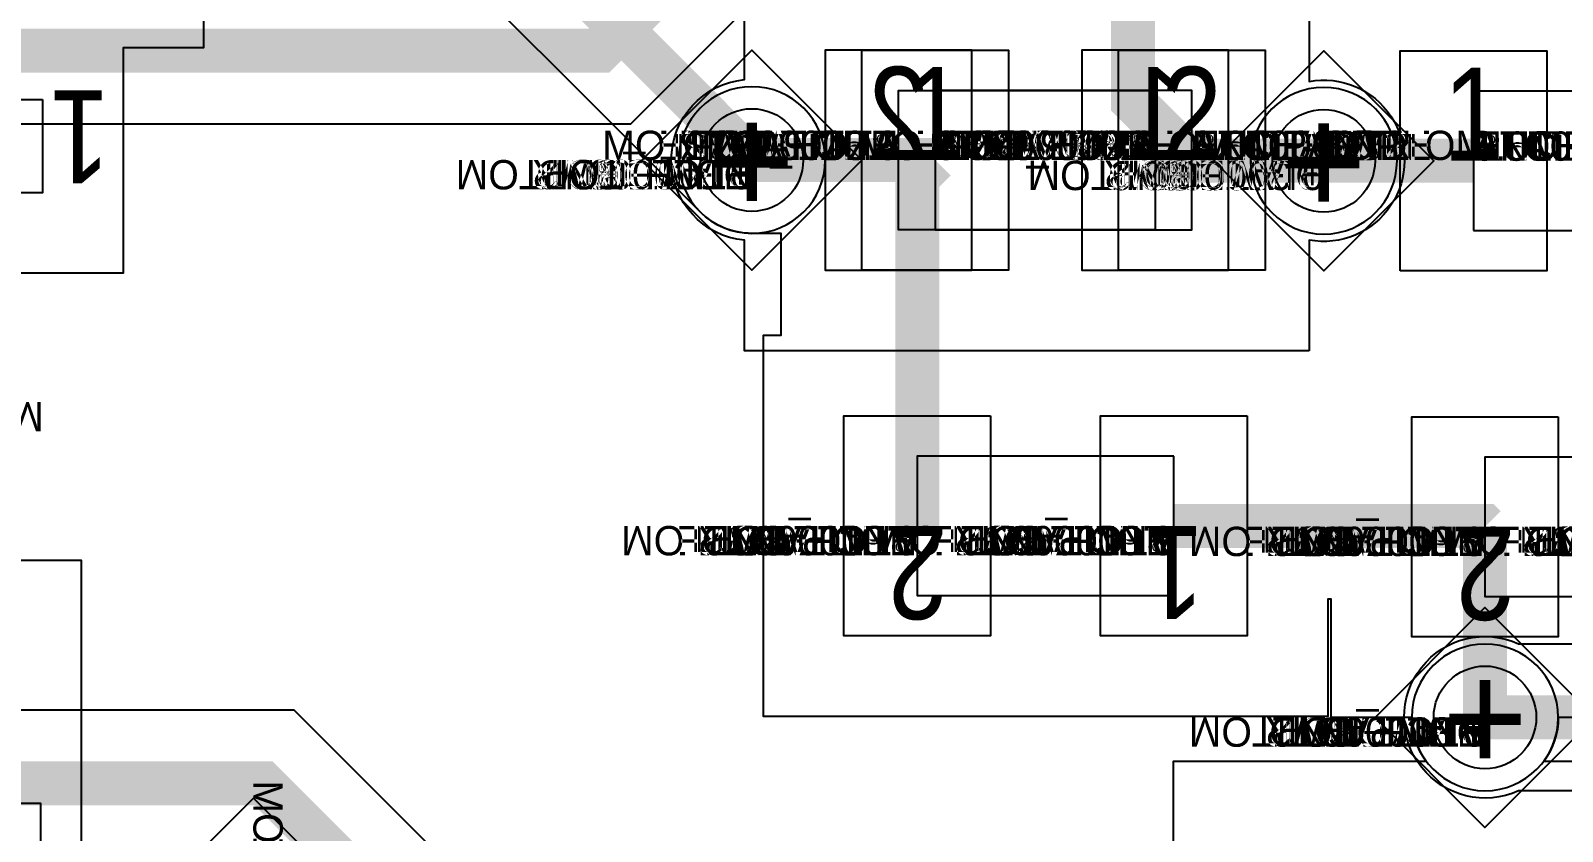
# Model space of a CAD drawing. Extents: x 0 to 323, y 0 to 320.
# Drawn here: x 110.34 to 120.79, y 170.53 to 175.99 of the extents above; entities that cross this region are included whole.
import ezdxf
from ezdxf.enums import TextEntityAlignment as Align

# ---------------------------------------------------------------- set-up
doc = ezdxf.new("R2010")
doc.units = 0
doc.header["$MEASUREMENT"] = 0
doc.layers.get('0').update_dxf_attribs({"linetype": 'CONTINUOUS'})
for name, color, linetype in [('CDN_FIGURES', 7, 'CONTINUOUS'), ('ETCH_BOTTOM', 7, 'CONTINUOUS'), ('ETCH_GND', 3, 'CONTINUOUS'), ('ETCH_INT1', 4, 'CONTINUOUS'), ('ETCH_INT2', 5, 'CONTINUOUS'), ('ETCH_PWR', 6, 'CONTINUOUS'), ('ETCH_TOP', 2, 'CONTINUOUS'), ('MANUFACTURING_NCLEGEND-1-6', 8, 'CONTINUOUS'), ('PACKAGE_GEOMETRY_ASSEMBLY_TOP', 11, 'CONTINUOUS'), ('PACKAGE_GEOMETRY_PIN_NUMBER', 9, 'CONTINUOUS')]:
    doc.layers.add(name, color=color, linetype=linetype)

# ---------------------------------------------------------------- blocks, each defined once
blk = doc.blocks.new('FIGURE_DIAMOND')
at = {"layer": 'CDN_FIGURES'}
blk.add_lwpolyline([(-0.5, 0), (0, 0.5), (0.5, 0), (0, -0.5)], close=True, dxfattribs=at)
blk = doc.blocks.new('PAD_INFO')
for tag in ['SHAPE_TYPE', 'PAD_HEIGHT', 'PAD_LAYER', 'PAD_TYPE', 'PAD_WIDTH']:
    blk.add_attdef(tag, (0, 0), '', height=0.2)
at = {"flags": 2}
blk.add_attdef('CDN_TYPE', (0, 0), '', height=0.2, dxfattribs=at)
blk = doc.blocks.new('DRILL_INFO')
at = {"flags": 2}
blk.add_attdef('CDN_TYPE', (0, 0), '', height=0.2, dxfattribs=at)
for tag in ['FSHAPE', 'FCHAR', 'DRILL_HEIGHT', 'DIAMETER', 'PLATED', 'DRILL_WIDTH']:
    blk.add_attdef(tag, (0, 0), '', height=0.2)
blk = doc.blocks.new('VIA0700X0300')
at = {"layer": 'ETCH_BOTTOM'}
blk.add_circle((0, 0), 0.35, dxfattribs=at)
at = {"layer": 'ETCH_GND'}
blk.add_circle((0, 0), 0.35, dxfattribs=at)
at = {"layer": 'ETCH_INT1'}
blk.add_circle((0, 0), 0.35, dxfattribs=at)
at = {"layer": 'ETCH_INT2'}
blk.add_circle((0, 0), 0.35, dxfattribs=at)
at = {"layer": 'ETCH_PWR'}
blk.add_circle((0, 0), 0.35, dxfattribs=at)
at = {"layer": 'ETCH_TOP'}
blk.add_circle((0, 0), 0.35, dxfattribs=at)
ref = blk.add_blockref('PAD_INFO', (0, 0))
ref.add_attrib('PAD_LAYER', 'ETCH_TOP', (0, 0), dxfattribs={"height": 0.2})
ref.add_attrib('SHAPE_TYPE', 'NULL', (0, 0), dxfattribs={"height": 0.2})
ref.add_attrib('PAD_TYPE', 'ANTIPAD', (0, 0), dxfattribs={"height": 0.2})
ref.add_attrib('PAD_WIDTH', '0.000000', (0, 0), dxfattribs={"height": 0.2})
ref.add_attrib('PAD_HEIGHT', '0.000000', (0, 0), dxfattribs={"height": 0.2})
ref = blk.add_blockref('PAD_INFO', (0, 0))
ref.add_attrib('PAD_LAYER', 'ETCH_GND', (0, 0), dxfattribs={"height": 0.2})
ref.add_attrib('SHAPE_TYPE', 'NULL', (0, 0), dxfattribs={"height": 0.2})
ref.add_attrib('PAD_TYPE', 'ANTIPAD', (0, 0), dxfattribs={"height": 0.2})
ref.add_attrib('PAD_WIDTH', '0.000000', (0, 0), dxfattribs={"height": 0.2})
ref.add_attrib('PAD_HEIGHT', '0.000000', (0, 0), dxfattribs={"height": 0.2})
ref = blk.add_blockref('PAD_INFO', (0, 0))
ref.add_attrib('PAD_LAYER', 'ETCH_INT1', (0, 0), dxfattribs={"height": 0.2})
ref.add_attrib('SHAPE_TYPE', 'NULL', (0, 0), dxfattribs={"height": 0.2})
ref.add_attrib('PAD_TYPE', 'ANTIPAD', (0, 0), dxfattribs={"height": 0.2})
ref.add_attrib('PAD_WIDTH', '0.000000', (0, 0), dxfattribs={"height": 0.2})
ref.add_attrib('PAD_HEIGHT', '0.000000', (0, 0), dxfattribs={"height": 0.2})
ref = blk.add_blockref('PAD_INFO', (0, 0))
ref.add_attrib('PAD_LAYER', 'ETCH_INT2', (0, 0), dxfattribs={"height": 0.2})
ref.add_attrib('SHAPE_TYPE', 'NULL', (0, 0), dxfattribs={"height": 0.2})
ref.add_attrib('PAD_TYPE', 'ANTIPAD', (0, 0), dxfattribs={"height": 0.2})
ref.add_attrib('PAD_WIDTH', '0.000000', (0, 0), dxfattribs={"height": 0.2})
ref.add_attrib('PAD_HEIGHT', '0.000000', (0, 0), dxfattribs={"height": 0.2})
ref = blk.add_blockref('PAD_INFO', (0, 0))
ref.add_attrib('PAD_LAYER', 'ETCH_PWR', (0, 0), dxfattribs={"height": 0.2})
ref.add_attrib('SHAPE_TYPE', 'NULL', (0, 0), dxfattribs={"height": 0.2})
ref.add_attrib('PAD_TYPE', 'ANTIPAD', (0, 0), dxfattribs={"height": 0.2})
ref.add_attrib('PAD_WIDTH', '0.000000', (0, 0), dxfattribs={"height": 0.2})
ref.add_attrib('PAD_HEIGHT', '0.000000', (0, 0), dxfattribs={"height": 0.2})
ref = blk.add_blockref('PAD_INFO', (0, 0))
ref.add_attrib('PAD_LAYER', 'ETCH_BOTTOM', (0, 0), dxfattribs={"height": 0.2})
ref.add_attrib('SHAPE_TYPE', 'NULL', (0, 0), dxfattribs={"height": 0.2})
ref.add_attrib('PAD_TYPE', 'ANTIPAD', (0, 0), dxfattribs={"height": 0.2})
ref.add_attrib('PAD_WIDTH', '0.000000', (0, 0), dxfattribs={"height": 0.2})
ref.add_attrib('PAD_HEIGHT', '0.000000', (0, 0), dxfattribs={"height": 0.2})
ref = blk.add_blockref('PAD_INFO', (0, 0))
ref.add_attrib('PAD_LAYER', 'ETCH_TOP', (0, 0), dxfattribs={"height": 0.2})
ref.add_attrib('SHAPE_TYPE', 'NULL', (0, 0), dxfattribs={"height": 0.2})
ref.add_attrib('PAD_TYPE', 'THERMAL', (0, 0), dxfattribs={"height": 0.2})
ref.add_attrib('PAD_WIDTH', '0.000000', (0, 0), dxfattribs={"height": 0.2})
ref.add_attrib('PAD_HEIGHT', '0.000000', (0, 0), dxfattribs={"height": 0.2})
ref = blk.add_blockref('PAD_INFO', (0, 0))
ref.add_attrib('PAD_LAYER', 'ETCH_GND', (0, 0), dxfattribs={"height": 0.2})
ref.add_attrib('SHAPE_TYPE', 'NULL', (0, 0), dxfattribs={"height": 0.2})
ref.add_attrib('PAD_TYPE', 'THERMAL', (0, 0), dxfattribs={"height": 0.2})
ref.add_attrib('PAD_WIDTH', '0.000000', (0, 0), dxfattribs={"height": 0.2})
ref.add_attrib('PAD_HEIGHT', '0.000000', (0, 0), dxfattribs={"height": 0.2})
ref = blk.add_blockref('PAD_INFO', (0, 0))
ref.add_attrib('PAD_LAYER', 'ETCH_INT1', (0, 0), dxfattribs={"height": 0.2})
ref.add_attrib('SHAPE_TYPE', 'NULL', (0, 0), dxfattribs={"height": 0.2})
ref.add_attrib('PAD_TYPE', 'THERMAL', (0, 0), dxfattribs={"height": 0.2})
ref.add_attrib('PAD_WIDTH', '0.000000', (0, 0), dxfattribs={"height": 0.2})
ref.add_attrib('PAD_HEIGHT', '0.000000', (0, 0), dxfattribs={"height": 0.2})
ref = blk.add_blockref('PAD_INFO', (0, 0))
ref.add_attrib('PAD_LAYER', 'ETCH_INT2', (0, 0), dxfattribs={"height": 0.2})
ref.add_attrib('SHAPE_TYPE', 'NULL', (0, 0), dxfattribs={"height": 0.2})
ref.add_attrib('PAD_TYPE', 'THERMAL', (0, 0), dxfattribs={"height": 0.2})
ref.add_attrib('PAD_WIDTH', '0.000000', (0, 0), dxfattribs={"height": 0.2})
ref.add_attrib('PAD_HEIGHT', '0.000000', (0, 0), dxfattribs={"height": 0.2})
ref = blk.add_blockref('PAD_INFO', (0, 0))
ref.add_attrib('PAD_LAYER', 'ETCH_PWR', (0, 0), dxfattribs={"height": 0.2})
ref.add_attrib('SHAPE_TYPE', 'NULL', (0, 0), dxfattribs={"height": 0.2})
ref.add_attrib('PAD_TYPE', 'THERMAL', (0, 0), dxfattribs={"height": 0.2})
ref.add_attrib('PAD_WIDTH', '0.000000', (0, 0), dxfattribs={"height": 0.2})
ref.add_attrib('PAD_HEIGHT', '0.000000', (0, 0), dxfattribs={"height": 0.2})
ref = blk.add_blockref('PAD_INFO', (0, 0))
ref.add_attrib('PAD_LAYER', 'ETCH_BOTTOM', (0, 0), dxfattribs={"height": 0.2})
ref.add_attrib('SHAPE_TYPE', 'NULL', (0, 0), dxfattribs={"height": 0.2})
ref.add_attrib('PAD_TYPE', 'THERMAL', (0, 0), dxfattribs={"height": 0.2})
ref.add_attrib('PAD_WIDTH', '0.000000', (0, 0), dxfattribs={"height": 0.2})
ref.add_attrib('PAD_HEIGHT', '0.000000', (0, 0), dxfattribs={"height": 0.2})
ref = blk.add_blockref('PAD_INFO', (0, 0))
ref.add_attrib('PAD_LAYER', 'ETCH_TOP', (0, 0), dxfattribs={"height": 0.2})
ref.add_attrib('SHAPE_TYPE', 'CIRCLE', (0, 0), dxfattribs={"height": 0.2})
ref.add_attrib('PAD_TYPE', 'REGULAR', (0, 0), dxfattribs={"height": 0.2})
ref.add_attrib('PAD_WIDTH', '0.700000', (0, 0), dxfattribs={"height": 0.2})
ref.add_attrib('PAD_HEIGHT', '0.700000', (0, 0), dxfattribs={"height": 0.2})
ref = blk.add_blockref('PAD_INFO', (0, 0))
ref.add_attrib('PAD_LAYER', 'ETCH_GND', (0, 0), dxfattribs={"height": 0.2})
ref.add_attrib('SHAPE_TYPE', 'CIRCLE', (0, 0), dxfattribs={"height": 0.2})
ref.add_attrib('PAD_TYPE', 'REGULAR', (0, 0), dxfattribs={"height": 0.2})
ref.add_attrib('PAD_WIDTH', '0.700000', (0, 0), dxfattribs={"height": 0.2})
ref.add_attrib('PAD_HEIGHT', '0.700000', (0, 0), dxfattribs={"height": 0.2})
ref = blk.add_blockref('PAD_INFO', (0, 0))
ref.add_attrib('PAD_LAYER', 'ETCH_INT1', (0, 0), dxfattribs={"height": 0.2})
ref.add_attrib('SHAPE_TYPE', 'CIRCLE', (0, 0), dxfattribs={"height": 0.2})
ref.add_attrib('PAD_TYPE', 'REGULAR', (0, 0), dxfattribs={"height": 0.2})
ref.add_attrib('PAD_WIDTH', '0.700000', (0, 0), dxfattribs={"height": 0.2})
ref.add_attrib('PAD_HEIGHT', '0.700000', (0, 0), dxfattribs={"height": 0.2})
ref = blk.add_blockref('PAD_INFO', (0, 0))
ref.add_attrib('PAD_LAYER', 'ETCH_INT2', (0, 0), dxfattribs={"height": 0.2})
ref.add_attrib('SHAPE_TYPE', 'CIRCLE', (0, 0), dxfattribs={"height": 0.2})
ref.add_attrib('PAD_TYPE', 'REGULAR', (0, 0), dxfattribs={"height": 0.2})
ref.add_attrib('PAD_WIDTH', '0.700000', (0, 0), dxfattribs={"height": 0.2})
ref.add_attrib('PAD_HEIGHT', '0.700000', (0, 0), dxfattribs={"height": 0.2})
ref = blk.add_blockref('PAD_INFO', (0, 0))
ref.add_attrib('PAD_LAYER', 'ETCH_PWR', (0, 0), dxfattribs={"height": 0.2})
ref.add_attrib('SHAPE_TYPE', 'CIRCLE', (0, 0), dxfattribs={"height": 0.2})
ref.add_attrib('PAD_TYPE', 'REGULAR', (0, 0), dxfattribs={"height": 0.2})
ref.add_attrib('PAD_WIDTH', '0.700000', (0, 0), dxfattribs={"height": 0.2})
ref.add_attrib('PAD_HEIGHT', '0.700000', (0, 0), dxfattribs={"height": 0.2})
ref = blk.add_blockref('PAD_INFO', (0, 0))
ref.add_attrib('PAD_LAYER', 'ETCH_BOTTOM', (0, 0), dxfattribs={"height": 0.2})
ref.add_attrib('SHAPE_TYPE', 'CIRCLE', (0, 0), dxfattribs={"height": 0.2})
ref.add_attrib('PAD_TYPE', 'REGULAR', (0, 0), dxfattribs={"height": 0.2})
ref.add_attrib('PAD_WIDTH', '0.700000', (0, 0), dxfattribs={"height": 0.2})
ref.add_attrib('PAD_HEIGHT', '0.700000', (0, 0), dxfattribs={"height": 0.2})
ref = blk.add_blockref('DRILL_INFO', (0, 0))
ref.add_attrib('DIAMETER', '0.300000', (0, 0), dxfattribs={"height": 0.2})
ref.add_attrib('PLATED', 'PLATED', (0, 0), dxfattribs={"height": 0.2})
ref.add_attrib('FSHAPE', 'DIAMOND', (0, 0), dxfattribs={"height": 0.2})
ref.add_attrib('FCHAR', '+', (0, 0), dxfattribs={"height": 0.2})
ref.add_attrib('DRILL_WIDTH', '1.500000', (0, 0), dxfattribs={"height": 0.2})
ref.add_attrib('DRILL_HEIGHT', '1.500000', (0, 0), dxfattribs={"height": 0.2})
for tag in ['CDN_TYPE', 'PIN']:
    blk.add_attdef(tag, (0, 0), '', height=0.2)
at = {"flags": 2}
for tag in ['PSTKNAME', 'BBV']:
    blk.add_attdef(tag, (0, 0), '', height=0.2, dxfattribs=at)
blk = doc.blocks.new('SMD50_25')
at = {"layer": 'ETCH_TOP'}
blk.add_lwpolyline([(-0.635, -0.318), (-0.635, 0.318), (0.635, 0.318), (0.635, -0.318)], close=True, dxfattribs=at)
ref = blk.add_blockref('PAD_INFO', (0, 0))
ref.add_attrib('PAD_LAYER', 'ETCH_TOP', (0, 0), dxfattribs={"height": 0.2})
ref.add_attrib('SHAPE_TYPE', 'NULL', (0, 0), dxfattribs={"height": 0.2})
ref.add_attrib('PAD_TYPE', 'ANTIPAD', (0, 0), dxfattribs={"height": 0.2})
ref.add_attrib('PAD_WIDTH', '0.000000', (0, 0), dxfattribs={"height": 0.2})
ref.add_attrib('PAD_HEIGHT', '0.000000', (0, 0), dxfattribs={"height": 0.2})
ref = blk.add_blockref('PAD_INFO', (0, 0))
ref.add_attrib('PAD_LAYER', 'ETCH_GND', (0, 0), dxfattribs={"height": 0.2})
ref.add_attrib('SHAPE_TYPE', 'NULL', (0, 0), dxfattribs={"height": 0.2})
ref.add_attrib('PAD_TYPE', 'ANTIPAD', (0, 0), dxfattribs={"height": 0.2})
ref.add_attrib('PAD_WIDTH', '0.000000', (0, 0), dxfattribs={"height": 0.2})
ref.add_attrib('PAD_HEIGHT', '0.000000', (0, 0), dxfattribs={"height": 0.2})
ref = blk.add_blockref('PAD_INFO', (0, 0))
ref.add_attrib('PAD_LAYER', 'ETCH_INT1', (0, 0), dxfattribs={"height": 0.2})
ref.add_attrib('SHAPE_TYPE', 'NULL', (0, 0), dxfattribs={"height": 0.2})
ref.add_attrib('PAD_TYPE', 'ANTIPAD', (0, 0), dxfattribs={"height": 0.2})
ref.add_attrib('PAD_WIDTH', '0.000000', (0, 0), dxfattribs={"height": 0.2})
ref.add_attrib('PAD_HEIGHT', '0.000000', (0, 0), dxfattribs={"height": 0.2})
ref = blk.add_blockref('PAD_INFO', (0, 0))
ref.add_attrib('PAD_LAYER', 'ETCH_INT2', (0, 0), dxfattribs={"height": 0.2})
ref.add_attrib('SHAPE_TYPE', 'NULL', (0, 0), dxfattribs={"height": 0.2})
ref.add_attrib('PAD_TYPE', 'ANTIPAD', (0, 0), dxfattribs={"height": 0.2})
ref.add_attrib('PAD_WIDTH', '0.000000', (0, 0), dxfattribs={"height": 0.2})
ref.add_attrib('PAD_HEIGHT', '0.000000', (0, 0), dxfattribs={"height": 0.2})
ref = blk.add_blockref('PAD_INFO', (0, 0))
ref.add_attrib('PAD_LAYER', 'ETCH_PWR', (0, 0), dxfattribs={"height": 0.2})
ref.add_attrib('SHAPE_TYPE', 'NULL', (0, 0), dxfattribs={"height": 0.2})
ref.add_attrib('PAD_TYPE', 'ANTIPAD', (0, 0), dxfattribs={"height": 0.2})
ref.add_attrib('PAD_WIDTH', '0.000000', (0, 0), dxfattribs={"height": 0.2})
ref.add_attrib('PAD_HEIGHT', '0.000000', (0, 0), dxfattribs={"height": 0.2})
ref = blk.add_blockref('PAD_INFO', (0, 0))
ref.add_attrib('PAD_LAYER', 'ETCH_BOTTOM', (0, 0), dxfattribs={"height": 0.2})
ref.add_attrib('SHAPE_TYPE', 'NULL', (0, 0), dxfattribs={"height": 0.2})
ref.add_attrib('PAD_TYPE', 'ANTIPAD', (0, 0), dxfattribs={"height": 0.2})
ref.add_attrib('PAD_WIDTH', '0.000000', (0, 0), dxfattribs={"height": 0.2})
ref.add_attrib('PAD_HEIGHT', '0.000000', (0, 0), dxfattribs={"height": 0.2})
ref = blk.add_blockref('PAD_INFO', (0, 0))
ref.add_attrib('PAD_LAYER', 'ETCH_TOP', (0, 0), dxfattribs={"height": 0.2})
ref.add_attrib('SHAPE_TYPE', 'NULL', (0, 0), dxfattribs={"height": 0.2})
ref.add_attrib('PAD_TYPE', 'THERMAL', (0, 0), dxfattribs={"height": 0.2})
ref.add_attrib('PAD_WIDTH', '0.000000', (0, 0), dxfattribs={"height": 0.2})
ref.add_attrib('PAD_HEIGHT', '0.000000', (0, 0), dxfattribs={"height": 0.2})
ref = blk.add_blockref('PAD_INFO', (0, 0))
ref.add_attrib('PAD_LAYER', 'ETCH_GND', (0, 0), dxfattribs={"height": 0.2})
ref.add_attrib('SHAPE_TYPE', 'NULL', (0, 0), dxfattribs={"height": 0.2})
ref.add_attrib('PAD_TYPE', 'THERMAL', (0, 0), dxfattribs={"height": 0.2})
ref.add_attrib('PAD_WIDTH', '0.000000', (0, 0), dxfattribs={"height": 0.2})
ref.add_attrib('PAD_HEIGHT', '0.000000', (0, 0), dxfattribs={"height": 0.2})
ref = blk.add_blockref('PAD_INFO', (0, 0))
ref.add_attrib('PAD_LAYER', 'ETCH_INT1', (0, 0), dxfattribs={"height": 0.2})
ref.add_attrib('SHAPE_TYPE', 'NULL', (0, 0), dxfattribs={"height": 0.2})
ref.add_attrib('PAD_TYPE', 'THERMAL', (0, 0), dxfattribs={"height": 0.2})
ref.add_attrib('PAD_WIDTH', '0.000000', (0, 0), dxfattribs={"height": 0.2})
ref.add_attrib('PAD_HEIGHT', '0.000000', (0, 0), dxfattribs={"height": 0.2})
ref = blk.add_blockref('PAD_INFO', (0, 0))
ref.add_attrib('PAD_LAYER', 'ETCH_INT2', (0, 0), dxfattribs={"height": 0.2})
ref.add_attrib('SHAPE_TYPE', 'NULL', (0, 0), dxfattribs={"height": 0.2})
ref.add_attrib('PAD_TYPE', 'THERMAL', (0, 0), dxfattribs={"height": 0.2})
ref.add_attrib('PAD_WIDTH', '0.000000', (0, 0), dxfattribs={"height": 0.2})
ref.add_attrib('PAD_HEIGHT', '0.000000', (0, 0), dxfattribs={"height": 0.2})
ref = blk.add_blockref('PAD_INFO', (0, 0))
ref.add_attrib('PAD_LAYER', 'ETCH_PWR', (0, 0), dxfattribs={"height": 0.2})
ref.add_attrib('SHAPE_TYPE', 'NULL', (0, 0), dxfattribs={"height": 0.2})
ref.add_attrib('PAD_TYPE', 'THERMAL', (0, 0), dxfattribs={"height": 0.2})
ref.add_attrib('PAD_WIDTH', '0.000000', (0, 0), dxfattribs={"height": 0.2})
ref.add_attrib('PAD_HEIGHT', '0.000000', (0, 0), dxfattribs={"height": 0.2})
ref = blk.add_blockref('PAD_INFO', (0, 0))
ref.add_attrib('PAD_LAYER', 'ETCH_BOTTOM', (0, 0), dxfattribs={"height": 0.2})
ref.add_attrib('SHAPE_TYPE', 'NULL', (0, 0), dxfattribs={"height": 0.2})
ref.add_attrib('PAD_TYPE', 'THERMAL', (0, 0), dxfattribs={"height": 0.2})
ref.add_attrib('PAD_WIDTH', '0.000000', (0, 0), dxfattribs={"height": 0.2})
ref.add_attrib('PAD_HEIGHT', '0.000000', (0, 0), dxfattribs={"height": 0.2})
ref = blk.add_blockref('PAD_INFO', (0, 0))
ref.add_attrib('PAD_LAYER', 'ETCH_TOP', (0, 0), dxfattribs={"height": 0.2})
ref.add_attrib('SHAPE_TYPE', 'RECTANGLE', (0, 0), dxfattribs={"height": 0.2})
ref.add_attrib('PAD_TYPE', 'REGULAR', (0, 0), dxfattribs={"height": 0.2})
ref.add_attrib('PAD_WIDTH', '1.270000', (0, 0), dxfattribs={"height": 0.2})
ref.add_attrib('PAD_HEIGHT', '0.635000', (0, 0), dxfattribs={"height": 0.2})
ref = blk.add_blockref('PAD_INFO', (0, 0))
ref.add_attrib('PAD_LAYER', 'ETCH_GND', (0, 0), dxfattribs={"height": 0.2})
ref.add_attrib('SHAPE_TYPE', 'NULL', (0, 0), dxfattribs={"height": 0.2})
ref.add_attrib('PAD_TYPE', 'REGULAR', (0, 0), dxfattribs={"height": 0.2})
ref.add_attrib('PAD_WIDTH', '0.000000', (0, 0), dxfattribs={"height": 0.2})
ref.add_attrib('PAD_HEIGHT', '0.000000', (0, 0), dxfattribs={"height": 0.2})
ref = blk.add_blockref('PAD_INFO', (0, 0))
ref.add_attrib('PAD_LAYER', 'ETCH_INT1', (0, 0), dxfattribs={"height": 0.2})
ref.add_attrib('SHAPE_TYPE', 'NULL', (0, 0), dxfattribs={"height": 0.2})
ref.add_attrib('PAD_TYPE', 'REGULAR', (0, 0), dxfattribs={"height": 0.2})
ref.add_attrib('PAD_WIDTH', '0.000000', (0, 0), dxfattribs={"height": 0.2})
ref.add_attrib('PAD_HEIGHT', '0.000000', (0, 0), dxfattribs={"height": 0.2})
ref = blk.add_blockref('PAD_INFO', (0, 0))
ref.add_attrib('PAD_LAYER', 'ETCH_INT2', (0, 0), dxfattribs={"height": 0.2})
ref.add_attrib('SHAPE_TYPE', 'NULL', (0, 0), dxfattribs={"height": 0.2})
ref.add_attrib('PAD_TYPE', 'REGULAR', (0, 0), dxfattribs={"height": 0.2})
ref.add_attrib('PAD_WIDTH', '0.000000', (0, 0), dxfattribs={"height": 0.2})
ref.add_attrib('PAD_HEIGHT', '0.000000', (0, 0), dxfattribs={"height": 0.2})
ref = blk.add_blockref('PAD_INFO', (0, 0))
ref.add_attrib('PAD_LAYER', 'ETCH_PWR', (0, 0), dxfattribs={"height": 0.2})
ref.add_attrib('SHAPE_TYPE', 'NULL', (0, 0), dxfattribs={"height": 0.2})
ref.add_attrib('PAD_TYPE', 'REGULAR', (0, 0), dxfattribs={"height": 0.2})
ref.add_attrib('PAD_WIDTH', '0.000000', (0, 0), dxfattribs={"height": 0.2})
ref.add_attrib('PAD_HEIGHT', '0.000000', (0, 0), dxfattribs={"height": 0.2})
ref = blk.add_blockref('PAD_INFO', (0, 0))
ref.add_attrib('PAD_LAYER', 'ETCH_BOTTOM', (0, 0), dxfattribs={"height": 0.2})
ref.add_attrib('SHAPE_TYPE', 'NULL', (0, 0), dxfattribs={"height": 0.2})
ref.add_attrib('PAD_TYPE', 'REGULAR', (0, 0), dxfattribs={"height": 0.2})
ref.add_attrib('PAD_WIDTH', '0.000000', (0, 0), dxfattribs={"height": 0.2})
ref.add_attrib('PAD_HEIGHT', '0.000000', (0, 0), dxfattribs={"height": 0.2})
ref = blk.add_blockref('DRILL_INFO', (0, 0))
ref.add_attrib('DIAMETER', '0.000000', (0, 0), dxfattribs={"height": 0.2})
ref.add_attrib('PLATED', 'NON_PLATED', (0, 0), dxfattribs={"height": 0.2})
ref.add_attrib('FSHAPE', 'NULL', (0, 0), dxfattribs={"height": 0.2})
ref.add_attrib('DRILL_WIDTH', '0.000000', (0, 0), dxfattribs={"height": 0.2})
ref.add_attrib('DRILL_HEIGHT', '0.000000', (0, 0), dxfattribs={"height": 0.2})
for tag in ['CDN_TYPE', 'PIN']:
    blk.add_attdef(tag, (0, 0), '', height=0.2)
at = {"flags": 2}
for tag in ['PSTKNAME', 'BBV']:
    blk.add_attdef(tag, (0, 0), '', height=0.2, dxfattribs=at)
blk = doc.blocks.new('SOIC8')
at = {"layer": 'ETCH_TOP'}
ref = blk.add_blockref('SMD50_25', (-2.4765, 1.905), dxfattribs=at)
ref.add_attrib('CDN_TYPE', 'PIN', (0, 0), dxfattribs={"height": 0.2})
ref.add_attrib('PIN', '1', (0, 0), dxfattribs={"height": 0.2})
at = {"flags": 2}
for tag in ['SYMBOL_TYPE', 'CDN_TYPE', 'REFDES']:
    blk.add_attdef(tag, (0, 0), '', height=0.2, dxfattribs=at)
blk = doc.blocks.new('RC1000X1500TS')
at = {"layer": 'ETCH_TOP'}
blk.add_lwpolyline([(-0.5, -0.75), (-0.5, 0.75), (0.5, 0.75), (0.5, -0.75)], close=True, dxfattribs=at)
ref = blk.add_blockref('PAD_INFO', (0, 0))
ref.add_attrib('PAD_LAYER', 'ETCH_TOP', (0, 0), dxfattribs={"height": 0.2})
ref.add_attrib('SHAPE_TYPE', 'NULL', (0, 0), dxfattribs={"height": 0.2})
ref.add_attrib('PAD_TYPE', 'ANTIPAD', (0, 0), dxfattribs={"height": 0.2})
ref.add_attrib('PAD_WIDTH', '0.000000', (0, 0), dxfattribs={"height": 0.2})
ref.add_attrib('PAD_HEIGHT', '0.000000', (0, 0), dxfattribs={"height": 0.2})
ref = blk.add_blockref('PAD_INFO', (0, 0))
ref.add_attrib('PAD_LAYER', 'ETCH_GND', (0, 0), dxfattribs={"height": 0.2})
ref.add_attrib('SHAPE_TYPE', 'NULL', (0, 0), dxfattribs={"height": 0.2})
ref.add_attrib('PAD_TYPE', 'ANTIPAD', (0, 0), dxfattribs={"height": 0.2})
ref.add_attrib('PAD_WIDTH', '0.000000', (0, 0), dxfattribs={"height": 0.2})
ref.add_attrib('PAD_HEIGHT', '0.000000', (0, 0), dxfattribs={"height": 0.2})
ref = blk.add_blockref('PAD_INFO', (0, 0))
ref.add_attrib('PAD_LAYER', 'ETCH_INT1', (0, 0), dxfattribs={"height": 0.2})
ref.add_attrib('SHAPE_TYPE', 'NULL', (0, 0), dxfattribs={"height": 0.2})
ref.add_attrib('PAD_TYPE', 'ANTIPAD', (0, 0), dxfattribs={"height": 0.2})
ref.add_attrib('PAD_WIDTH', '0.000000', (0, 0), dxfattribs={"height": 0.2})
ref.add_attrib('PAD_HEIGHT', '0.000000', (0, 0), dxfattribs={"height": 0.2})
ref = blk.add_blockref('PAD_INFO', (0, 0))
ref.add_attrib('PAD_LAYER', 'ETCH_INT2', (0, 0), dxfattribs={"height": 0.2})
ref.add_attrib('SHAPE_TYPE', 'NULL', (0, 0), dxfattribs={"height": 0.2})
ref.add_attrib('PAD_TYPE', 'ANTIPAD', (0, 0), dxfattribs={"height": 0.2})
ref.add_attrib('PAD_WIDTH', '0.000000', (0, 0), dxfattribs={"height": 0.2})
ref.add_attrib('PAD_HEIGHT', '0.000000', (0, 0), dxfattribs={"height": 0.2})
ref = blk.add_blockref('PAD_INFO', (0, 0))
ref.add_attrib('PAD_LAYER', 'ETCH_PWR', (0, 0), dxfattribs={"height": 0.2})
ref.add_attrib('SHAPE_TYPE', 'NULL', (0, 0), dxfattribs={"height": 0.2})
ref.add_attrib('PAD_TYPE', 'ANTIPAD', (0, 0), dxfattribs={"height": 0.2})
ref.add_attrib('PAD_WIDTH', '0.000000', (0, 0), dxfattribs={"height": 0.2})
ref.add_attrib('PAD_HEIGHT', '0.000000', (0, 0), dxfattribs={"height": 0.2})
ref = blk.add_blockref('PAD_INFO', (0, 0))
ref.add_attrib('PAD_LAYER', 'ETCH_BOTTOM', (0, 0), dxfattribs={"height": 0.2})
ref.add_attrib('SHAPE_TYPE', 'NULL', (0, 0), dxfattribs={"height": 0.2})
ref.add_attrib('PAD_TYPE', 'ANTIPAD', (0, 0), dxfattribs={"height": 0.2})
ref.add_attrib('PAD_WIDTH', '0.000000', (0, 0), dxfattribs={"height": 0.2})
ref.add_attrib('PAD_HEIGHT', '0.000000', (0, 0), dxfattribs={"height": 0.2})
ref = blk.add_blockref('PAD_INFO', (0, 0))
ref.add_attrib('PAD_LAYER', 'ETCH_TOP', (0, 0), dxfattribs={"height": 0.2})
ref.add_attrib('SHAPE_TYPE', 'NULL', (0, 0), dxfattribs={"height": 0.2})
ref.add_attrib('PAD_TYPE', 'THERMAL', (0, 0), dxfattribs={"height": 0.2})
ref.add_attrib('PAD_WIDTH', '0.000000', (0, 0), dxfattribs={"height": 0.2})
ref.add_attrib('PAD_HEIGHT', '0.000000', (0, 0), dxfattribs={"height": 0.2})
ref = blk.add_blockref('PAD_INFO', (0, 0))
ref.add_attrib('PAD_LAYER', 'ETCH_GND', (0, 0), dxfattribs={"height": 0.2})
ref.add_attrib('SHAPE_TYPE', 'NULL', (0, 0), dxfattribs={"height": 0.2})
ref.add_attrib('PAD_TYPE', 'THERMAL', (0, 0), dxfattribs={"height": 0.2})
ref.add_attrib('PAD_WIDTH', '0.000000', (0, 0), dxfattribs={"height": 0.2})
ref.add_attrib('PAD_HEIGHT', '0.000000', (0, 0), dxfattribs={"height": 0.2})
ref = blk.add_blockref('PAD_INFO', (0, 0))
ref.add_attrib('PAD_LAYER', 'ETCH_INT1', (0, 0), dxfattribs={"height": 0.2})
ref.add_attrib('SHAPE_TYPE', 'NULL', (0, 0), dxfattribs={"height": 0.2})
ref.add_attrib('PAD_TYPE', 'THERMAL', (0, 0), dxfattribs={"height": 0.2})
ref.add_attrib('PAD_WIDTH', '0.000000', (0, 0), dxfattribs={"height": 0.2})
ref.add_attrib('PAD_HEIGHT', '0.000000', (0, 0), dxfattribs={"height": 0.2})
ref = blk.add_blockref('PAD_INFO', (0, 0))
ref.add_attrib('PAD_LAYER', 'ETCH_INT2', (0, 0), dxfattribs={"height": 0.2})
ref.add_attrib('SHAPE_TYPE', 'NULL', (0, 0), dxfattribs={"height": 0.2})
ref.add_attrib('PAD_TYPE', 'THERMAL', (0, 0), dxfattribs={"height": 0.2})
ref.add_attrib('PAD_WIDTH', '0.000000', (0, 0), dxfattribs={"height": 0.2})
ref.add_attrib('PAD_HEIGHT', '0.000000', (0, 0), dxfattribs={"height": 0.2})
ref = blk.add_blockref('PAD_INFO', (0, 0))
ref.add_attrib('PAD_LAYER', 'ETCH_PWR', (0, 0), dxfattribs={"height": 0.2})
ref.add_attrib('SHAPE_TYPE', 'NULL', (0, 0), dxfattribs={"height": 0.2})
ref.add_attrib('PAD_TYPE', 'THERMAL', (0, 0), dxfattribs={"height": 0.2})
ref.add_attrib('PAD_WIDTH', '0.000000', (0, 0), dxfattribs={"height": 0.2})
ref.add_attrib('PAD_HEIGHT', '0.000000', (0, 0), dxfattribs={"height": 0.2})
ref = blk.add_blockref('PAD_INFO', (0, 0))
ref.add_attrib('PAD_LAYER', 'ETCH_BOTTOM', (0, 0), dxfattribs={"height": 0.2})
ref.add_attrib('SHAPE_TYPE', 'NULL', (0, 0), dxfattribs={"height": 0.2})
ref.add_attrib('PAD_TYPE', 'THERMAL', (0, 0), dxfattribs={"height": 0.2})
ref.add_attrib('PAD_WIDTH', '0.000000', (0, 0), dxfattribs={"height": 0.2})
ref.add_attrib('PAD_HEIGHT', '0.000000', (0, 0), dxfattribs={"height": 0.2})
ref = blk.add_blockref('PAD_INFO', (0, 0))
ref.add_attrib('PAD_LAYER', 'ETCH_GND', (0, 0), dxfattribs={"height": 0.2})
ref.add_attrib('SHAPE_TYPE', 'NULL', (0, 0), dxfattribs={"height": 0.2})
ref.add_attrib('PAD_TYPE', 'REGULAR', (0, 0), dxfattribs={"height": 0.2})
ref.add_attrib('PAD_WIDTH', '0.000000', (0, 0), dxfattribs={"height": 0.2})
ref.add_attrib('PAD_HEIGHT', '0.000000', (0, 0), dxfattribs={"height": 0.2})
ref = blk.add_blockref('PAD_INFO', (0, 0))
ref.add_attrib('PAD_LAYER', 'ETCH_INT1', (0, 0), dxfattribs={"height": 0.2})
ref.add_attrib('SHAPE_TYPE', 'NULL', (0, 0), dxfattribs={"height": 0.2})
ref.add_attrib('PAD_TYPE', 'REGULAR', (0, 0), dxfattribs={"height": 0.2})
ref.add_attrib('PAD_WIDTH', '0.000000', (0, 0), dxfattribs={"height": 0.2})
ref.add_attrib('PAD_HEIGHT', '0.000000', (0, 0), dxfattribs={"height": 0.2})
ref = blk.add_blockref('PAD_INFO', (0, 0))
ref.add_attrib('PAD_LAYER', 'ETCH_INT2', (0, 0), dxfattribs={"height": 0.2})
ref.add_attrib('SHAPE_TYPE', 'NULL', (0, 0), dxfattribs={"height": 0.2})
ref.add_attrib('PAD_TYPE', 'REGULAR', (0, 0), dxfattribs={"height": 0.2})
ref.add_attrib('PAD_WIDTH', '0.000000', (0, 0), dxfattribs={"height": 0.2})
ref.add_attrib('PAD_HEIGHT', '0.000000', (0, 0), dxfattribs={"height": 0.2})
ref = blk.add_blockref('PAD_INFO', (0, 0))
ref.add_attrib('PAD_LAYER', 'ETCH_PWR', (0, 0), dxfattribs={"height": 0.2})
ref.add_attrib('SHAPE_TYPE', 'NULL', (0, 0), dxfattribs={"height": 0.2})
ref.add_attrib('PAD_TYPE', 'REGULAR', (0, 0), dxfattribs={"height": 0.2})
ref.add_attrib('PAD_WIDTH', '0.000000', (0, 0), dxfattribs={"height": 0.2})
ref.add_attrib('PAD_HEIGHT', '0.000000', (0, 0), dxfattribs={"height": 0.2})
ref = blk.add_blockref('PAD_INFO', (0, 0))
ref.add_attrib('PAD_LAYER', 'ETCH_BOTTOM', (0, 0), dxfattribs={"height": 0.2})
ref.add_attrib('SHAPE_TYPE', 'NULL', (0, 0), dxfattribs={"height": 0.2})
ref.add_attrib('PAD_TYPE', 'REGULAR', (0, 0), dxfattribs={"height": 0.2})
ref.add_attrib('PAD_WIDTH', '0.000000', (0, 0), dxfattribs={"height": 0.2})
ref.add_attrib('PAD_HEIGHT', '0.000000', (0, 0), dxfattribs={"height": 0.2})
ref = blk.add_blockref('DRILL_INFO', (0, 0))
ref.add_attrib('DIAMETER', '0.000000', (0, 0), dxfattribs={"height": 0.2})
ref.add_attrib('PLATED', 'PLATED', (0, 0), dxfattribs={"height": 0.2})
ref.add_attrib('FSHAPE', 'NULL', (0, 0), dxfattribs={"height": 0.2})
ref.add_attrib('DRILL_WIDTH', '0.000000', (0, 0), dxfattribs={"height": 0.2})
ref.add_attrib('DRILL_HEIGHT', '0.000000', (0, 0), dxfattribs={"height": 0.2})
ref = blk.add_blockref('PAD_INFO', (0, 0))
ref.add_attrib('PAD_LAYER', 'ETCH_TOP', (0, 0), dxfattribs={"height": 0.2})
ref.add_attrib('SHAPE_TYPE', 'RECTANGLE', (0, 0), dxfattribs={"height": 0.2})
ref.add_attrib('PAD_TYPE', 'REGULAR', (0, 0), dxfattribs={"height": 0.2})
ref.add_attrib('PAD_WIDTH', '1.000000', (0, 0), dxfattribs={"height": 0.2})
ref.add_attrib('PAD_HEIGHT', '1.500000', (0, 0), dxfattribs={"height": 0.2})
for tag in ['CDN_TYPE', 'PIN']:
    blk.add_attdef(tag, (0, 0), '', height=0.2)
at = {"flags": 2}
for tag in ['PSTKNAME', 'BBV']:
    blk.add_attdef(tag, (0, 0), '', height=0.2, dxfattribs=at)
blk = doc.blocks.new('F56')
at = {"layer": 'PACKAGE_GEOMETRY_ASSEMBLY_TOP'}
blk.add_lwpolyline([(0, -0.475), (1.75, -0.475), (1.75, 0.475), (0, 0.475)], close=True, dxfattribs=at)
at = {"layer": 'ETCH_TOP'}
ref = blk.add_blockref('RC1000X1500TS', (0, 0), dxfattribs=at)
ref.add_attrib('CDN_TYPE', 'PIN', (0, 0), dxfattribs={"height": 0.2})
ref.add_attrib('PIN', '1', (0, 0), dxfattribs={"height": 0.2})
ref = blk.add_blockref('RC1000X1500TS', (1.75, 0), dxfattribs=at)
ref.add_attrib('CDN_TYPE', 'PIN', (0, 0), dxfattribs={"height": 0.2})
ref.add_attrib('PIN', '2', (0, 0), dxfattribs={"height": 0.2})
at = {"flags": 2}
for tag in ['SYMBOL_TYPE', 'CDN_TYPE', 'REFDES']:
    blk.add_attdef(tag, (0, 0), '', height=0.2, dxfattribs=at)
blk = doc.blocks.new('SO-16W')
at = {"layer": 'PACKAGE_GEOMETRY_ASSEMBLY_TOP'}
blk.add_lwpolyline([(-4.113, -5.1), (4.113, -5.1), (4.113, 5.1), (-4.113, 5.1)], close=True, dxfattribs=at)
at = {"flags": 2}
for tag in ['SYMBOL_TYPE', 'CDN_TYPE', 'REFDES']:
    blk.add_attdef(tag, (0, 0), '', height=0.2, dxfattribs=at)

msp = doc.modelspace()

# ---------------------------------------------------------------- linework, layer by layer
at = {"layer": 'ETCH_BOTTOM'}
msp.add_lwpolyline([(119.063, 173.805), (115.213, 173.805), (115.213, 174.558, -0.912717), (115.213, 175.653), (115.213, 176.406), (119.063, 176.406), (119.063, 175.641, -1.201564), (119.063, 174.559)], format="xyb", close=True, dxfattribs=at)
for points, format in [([(128.505, 170.955, -1.105309), (127.41, 170.955), (126.113, 170.955), (126.113, 171.605), (125.053, 171.605, -0.233833), (124.661, 171.314), (124.886, 171.09, -1.743259), (125.557, 170.418), (126.854, 169.121, -1.558206), (126.147, 168.414), (123.756, 170.805), (120.492, 170.805, -1.558329), (120.492, 171.806), (124.015, 171.806, -0.27799), (124.263, 172.316), (124.263, 175.456), (126.863, 175.456), (126.863, 175.121), (127.048, 175.121, -1), (127.048, 173.92), (126.863, 173.92), (126.863, 173.825, -0.441848), (127.708, 173.556), (129.001, 173.556, -0.763479)], "xyb"), ([(116.263, 175.105, 0.3, 0.3, 0), (115.263, 175.105, 0.3, 0.3, 0)], "xyseb"), ([(119.163, 175.1, 0.3, 0.3, 0), (118.018, 175.1, 0.3, 0.3, 0), (118.013, 175.105, 0.3, 0.3, 0)], "xyseb"), ([(120.263, 171.305, 0.3, 0.3, 0), (123.963, 171.305, 0.3, 0.3, 0), (126.663, 168.605, 0.3, 0.3, 0)], "xyseb"), ([(97.763, 169.105, 0.3, 0.3, 0), (99.513, 170.855, 0.3, 0.3, 0), (111.932, 170.855, 0.3, 0.3, 0), (114.163, 168.625, 0.3, 0.3, 0), (114.163, 168.186, 0.3, 0.3, 0), (115.893, 166.455, 0.3, 0.3, 0), (117.113, 166.455, 0.3, 0.3, 0), (122.758, 160.81, 0.3, 0.3, 0), (126.768, 160.81, 0.3, 0.3, 0), (129.013, 163.055, 0.3, 0.3, 0), (131.013, 163.055, 0.3, 0.3, 0)], "xyseb")]:
    msp.add_lwpolyline(points, format=format, dxfattribs=at)
msp.add_lwpolyline([(99.306, 171.356), (112.139, 171.356), (114.663, 168.832)], dxfattribs=at)
at = {"layer": 'ETCH_GND'}
for points in [[(115.763, 175.105, 1), (114.763, 175.105, 1)], [(119.663, 175.1, 1), (118.663, 175.1, 1)], [(120.763, 171.305, 1), (119.763, 171.305, 1)]]:
    msp.add_lwpolyline(points, format="xyb", close=True, dxfattribs=at)
at = {"layer": 'ETCH_INT1'}
for points in [[(115.763, 175.105, 1), (114.763, 175.105, 1)], [(119.663, 175.1, 1), (118.663, 175.1, 1)], [(120.763, 171.305, 1), (119.763, 171.305, 1)]]:
    msp.add_lwpolyline(points, format="xyb", close=True, dxfattribs=at)
at = {"layer": 'ETCH_INT2'}
for points, format in [([(143.313, 210.586, 0.3, 0.3, 0), (127.432, 194.705, 0.3, 0.3, 0), (127.313, 194.705, 0.3, 0.3, 0), (124.863, 192.255, 0.3, 0.3, 0), (124.863, 186.605, 0.3, 0.3, 0), (119.085, 180.827, 0.3, 0.3, 0), (119.085, 180.708, 0.3, 0.3, 0), (114.227, 175.85, 0.3, 0.3, 0), (105.848, 175.85, 0.3, 0.3, 0), (105.603, 175.605, 0.3, 0.3, 0), (85.782, 175.605, 0.3, 0.3, 0), (85.582, 175.805, 0.3, 0.3, 0), (78.993, 175.805, 0.3, 0.3, 0), (78.593, 175.405, 0.3, 0.3, 0), (70.043, 175.405, 0.3, 0.3, 0), (69.643, 175.005, 0.3, 0.3, 0), (53.582, 175.005, 0.3, 0.3, 0), (52.982, 175.605, 0.3, 0.3, 0), (48.343, 175.605, 0.3, 0.3, 0), (47.943, 175.205, 0.3, 0.3, 0), (22.363, 175.205, 0.3, 0.3, 0), (19.743, 177.825, 0.3, 0.3, 0), (16.013, 177.825, 0.3, 0.3, 0)], "xyseb"), ([(143.813, 210.379), (127.639, 194.205), (127.52, 194.205), (125.363, 192.048), (125.363, 186.398), (119.585, 180.62), (119.585, 180.501), (118.586, 179.503, -1.386903), (117.915, 178.832), (114.434, 175.35), (106.595, 175.35, -1.058215), (105.627, 175.105), (92.87, 175.105, -2.426822), (92.165, 175.105), (89.777, 175.105, -70.921901), (89.749, 175.105), (85.81, 175.105, -1.107624), (84.836, 175.305)], "xyb")]:
    msp.add_lwpolyline(points, format=format, dxfattribs=at)
for points in [[(115.763, 175.105, 1), (114.763, 175.105, 1)], [(119.663, 175.1, 1), (118.663, 175.1, 1)], [(120.763, 171.305, 1), (119.763, 171.305, 1)]]:
    msp.add_lwpolyline(points, format="xyb", close=True, dxfattribs=at)
at = {"layer": 'ETCH_PWR'}
for points in [[(115.763, 175.105, 1), (114.763, 175.105, 1)], [(119.663, 175.1, 1), (118.663, 175.1, 1)], [(120.763, 171.305, 1), (119.763, 171.305, 1)]]:
    msp.add_lwpolyline(points, format="xyb", close=True, dxfattribs=at)
at = {"layer": 'ETCH_TOP'}
for points, format in [([(113.263, 182.806), (113.263, 180.205), (111.511, 180.205), (111.523, 180.194), (111.523, 175.87), (110.974, 175.87), (110.974, 174.333), (109.77, 174.333), (109.443, 174.005), (108.413, 174.005, -1), (108.413, 175.206), (108.604, 175.206), (108.604, 177.255, -0.982948), (108.604, 178.255), (108.604, 178.41), (108.568, 178.41, -1), (108.568, 179.611), (108.604, 179.611), (108.604, 179.878), (110.141, 179.878), (109.863, 180.157), (109.863, 180.205), (105.613, 180.205), (105.613, 182.806)], "xyb"), ([(115.263, 175.105, 0.3, 0.3, 0), (113.213, 177.155, 0.3, 0.3, 0), (113.213, 178.055, 0.3, 0.3, 0), (113.563, 178.405, 0.3, 0.3, 0), (115.213, 178.405, 0.3, 0.3, 0)], "xyseb"), ([(118.263, 175.105, 0.3, 0.3, 0), (117.863, 175.505, 0.3, 0.3, 0), (117.863, 177.355, 0.3, 0.3, 0), (118.263, 177.755, 0.3, 0.3, 0), (119.513, 177.755, 0.3, 0.3, 0)], "xyseb"), ([(118.138, 168.656), (118.138, 171.007), (119.862, 171.007, -0.161498), (119.763, 171.305), (119.213, 171.305), (119.213, 172.11), (119.191, 172.11), (119.191, 171.31), (115.341, 171.31), (115.341, 173.911), (115.463, 173.911), (115.463, 174.605), (115.263, 174.605, -0.198912), (114.909, 174.752), (112.713, 176.948)], "xyb"), ([(115.263, 175.105, 0.3, 0.3, 0), (116.513, 175.105, 0.3, 0.3, 0)], "xyseb"), ([(116.391, 172.61, 0.3, 0.3, 0), (116.391, 174.983, 0.3, 0.3, 0), (116.513, 175.105, 0.3, 0.3, 0)], "xyseb"), ([(119.163, 175.1, 0.3, 0.3, 0), (118.268, 175.1, 0.3, 0.3, 0), (118.263, 175.105, 0.3, 0.3, 0)], "xyseb"), ([(120.185, 175.1, 0.3, 0.3, 0), (119.163, 175.1, 0.3, 0.3, 0)], "xyseb"), ([(118.141, 172.61, 0.3, 0.3, 0), (120.258, 172.61, 0.3, 0.3, 0), (120.263, 172.605, 0.3, 0.3, 0)], "xyseb"), ([(120.263, 172.605, 0.3, 0.3, 0), (120.263, 171.305, 0.3, 0.3, 0)], "xyseb"), ([(101.363, 172.377), (110.688, 172.377), (110.688, 170.026), (110.413, 170.026), (110.413, 169.905, -1), (109.213, 169.905)], "xyb"), ([(123.063, 171.305), (120.763, 171.305, -0.161498), (120.664, 171.007), (128.888, 171.007)], "xyb")]:
    msp.add_lwpolyline(points, format=format, dxfattribs=at)

# ---------------------------------------------------------------- block references
for name, p, rotation in [('SOIC8', (107.313, 177.105), 180), ('F56', (118.141, 172.61), 180), ('F56', (122.013, 172.605), 180), ('SO-16W', (105.313, 166.605), 90)]:
    msp.add_blockref(name, p, dxfattribs=dict(rotation=rotation))
at = {"xscale": -1}
msp.add_blockref('F56', (118.013, 175.105), dxfattribs=at)
for p in [(116.513, 175.105), (120.185, 175.1)]:
    msp.add_blockref('F56', p)
for p, rotation in [((106.663, 173.455), 180), ((111.863, 167.105), 270)]:
    msp.add_blockref('F56', p, dxfattribs=dict(at, rotation=rotation))
at = {"layer": 'ETCH_TOP', "rotation": 180}
for p in [(115.263, 175.105), (119.163, 175.1), (120.263, 171.305)]:
    msp.add_blockref('VIA0700X0300', p, dxfattribs=at)
at = {"layer": 'MANUFACTURING_NCLEGEND-1-6', "xscale": 1.5, "yscale": 1.5}
for p in [(115.263, 175.105), (119.163, 175.1), (120.263, 171.305), (111.863, 170.005), (109.813, 169.905)]:
    msp.add_blockref('FIGURE_DIAMOND', p, dxfattribs=at)

# ---------------------------------------------------------------- texts
at = {"layer": 'MANUFACTURING_NCLEGEND-1-6'}
for p in [(115.263, 175.105), (119.163, 175.1), (120.263, 171.305)]:
    msp.add_text('+', height=0.75, dxfattribs=at).set_placement(p, align=Align.MIDDLE_CENTER)
at = {"layer": 'PACKAGE_GEOMETRY_PIN_NUMBER', "text_generation_flag": 2, "width": 0.88}
for s, p in [('2', (116.263, 175.105)), ('1', (118.013, 175.105))]:
    msp.add_text(s, height=0.635, dxfattribs=at).set_placement(p, align=Align.CENTER)
at = {"layer": 'PACKAGE_GEOMETRY_PIN_NUMBER', "width": 0.88}
for s, p in [('1', (116.513, 175.105)), ('2', (118.263, 175.105)), ('1', (120.185, 175.1))]:
    msp.add_text(s, height=0.635, dxfattribs=at).set_placement(p, align=Align.CENTER)
for s, p in [('1', (110.678, 175.581)), ('2', (116.391, 172.61)), ('1', (118.141, 172.61)), ('2', (120.263, 172.605))]:
    msp.add_text(s, height=0.635, rotation=180, dxfattribs=at).set_placement(p, align=Align.CENTER)

doc.saveas('drawing.dxf')
